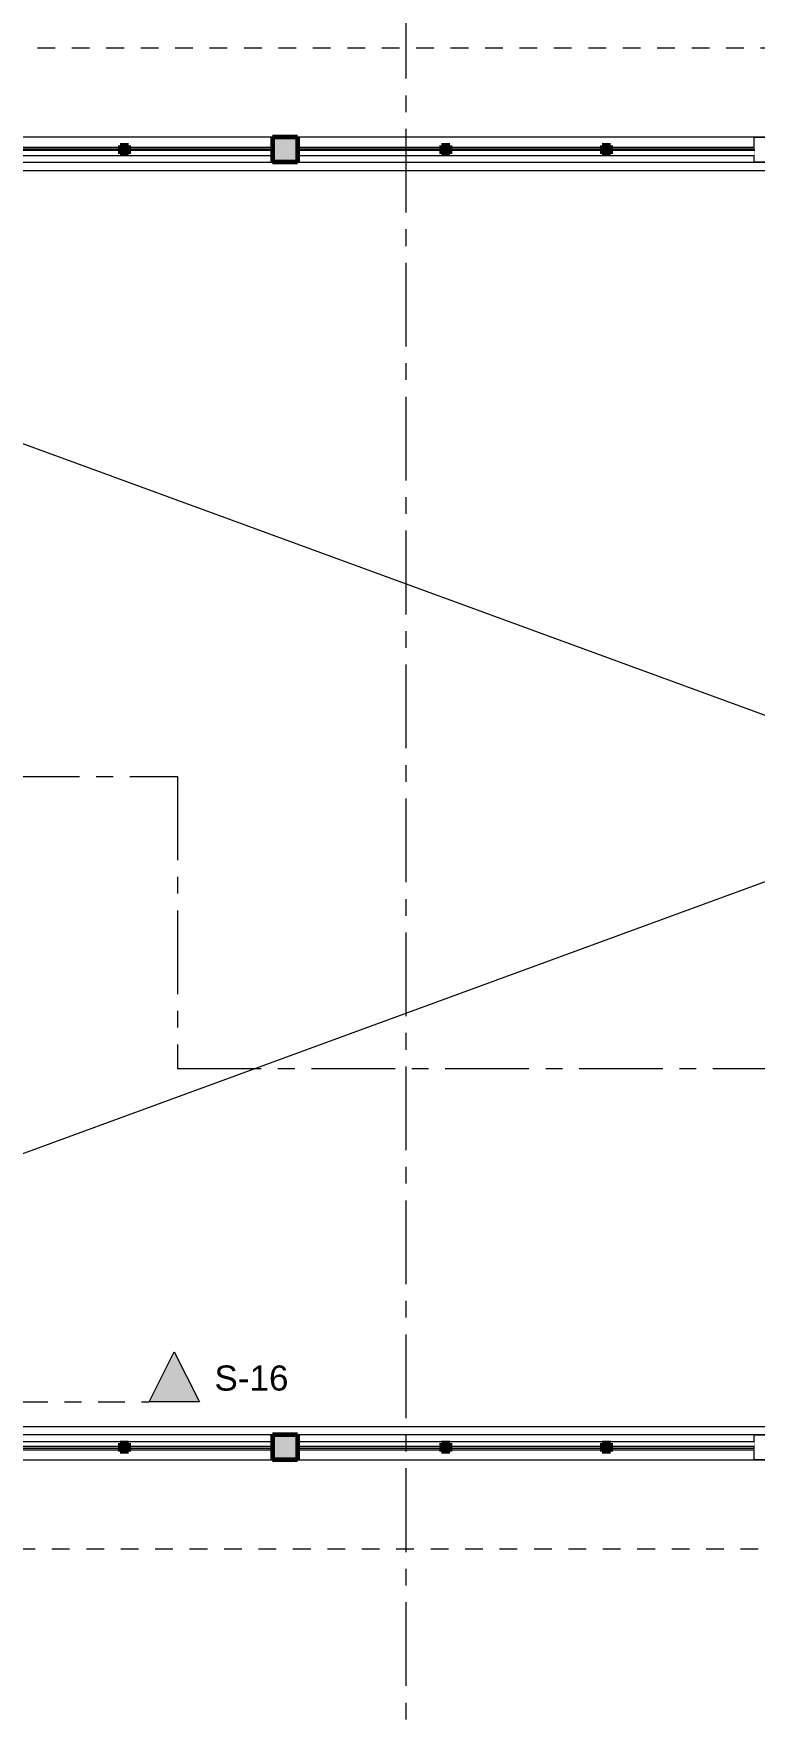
# Model space of a CAD drawing. Header units: inches. Extents: x -38 to 5698, y -33 to 92.
# Drawn here: x 490.59 to 494.9, y 18.05 to 28.12 of the extents above; entities that cross this region are included whole.
import ezdxf

# ---------------------------------------------------------------- set-up
doc = ezdxf.new("R2010")
doc.units = ezdxf.units.IN
doc.header["$MEASUREMENT"] = 0
doc.set_wipeout_variables(frame=1)
for name, pattern in [('ACAD_ISO04W100', [30, 24, -3, 0, -3]), ('Oculto', [0.15875, 0.105833, -0.052917]), ('Punto & Raya', [0.65, 0.5, -0.075, 0, -0.075]), ('Punto & Rayas', [0.335139, 0.15875, -0.088194, 0, -0.088194]), ('Wipeout_Contour', [1, 0, -1])]:
    doc.linetypes.add(name, pattern=pattern)
for name, color, linetype in [('02 _ ARQ _ ALB _ Ejes Generales', 7, 'Continuous'), ('02 _ ARQ _ ZON _ Espacio.3D', 7, 'Continuous'), ('08 _ STR _ EXT _ 07 Losa Aligerada', 7, 'Continuous'), ('Acabado - Muros', 7, 'Continuous'), ('Dibujo 2D - General', 7, 'Continuous'), ('Estructura - 04 MURO', 7, 'Continuous'), ('Marcador - Secciones', 251, 'Continuous')]:
    doc.layers.add(name, color=color, linetype=linetype)
doc.styles.add('Estilo_Generado_3', font='arial.ttf')

msp = doc.modelspace()

# ---------------------------------------------------------------- hatches: boundary and pattern name
at = {"layer": 'Marcador - Secciones', "linetype": 'Continuous', "lineweight": 20}
msp.add_hatch(color=152, dxfattribs=at).paths.add_polyline_path([(491.583, 19.946), (491.433, 20.246), (491.283, 19.946)])

# ---------------------------------------------------------------- linework, layer by layer
at = {"layer": '02 _ ARQ _ ZON _ Espacio.3D', "color": 254, "linetype": 'Continuous', "lineweight": 0, "flags": 128}
msp.add_lwpolyline([(506.57, 19.6), (483.38, 19.6), (483.38, 27.5), (506.57, 27.5)], dxfattribs=at)
at = {"layer": '08 _ STR _ EXT _ 07 Losa Aligerada', "color": 254, "linetype": 'Continuous', "lineweight": 18, "flags": 128}
msp.add_lwpolyline([(506.57, 19.8), (506.57, 27.3), (486.07, 27.3), (486.07, 24.776), (486.07, 24.5), (486.07, 24.5), (486.07, 22.6), (486.071, 22.6), (486.071, 22.35), (486.07, 22.35), (486.07, 19.8)], close=True, dxfattribs=at)
at = {"layer": 'Marcador - Secciones', "color": 251, "linetype": 'Punto & Raya', "lineweight": 13}
for p, q in [((467.167, 23.682), (491.453, 23.682)), ((491.453, 23.682), (491.453, 21.937)), ((491.453, 21.937), (519.207, 21.937))]:
    msp.add_line(p, q, dxfattribs=at)
at = {"layer": 'Marcador - Secciones', "color": 251, "linetype": 'Punto & Rayas', "lineweight": 13}
msp.add_line((485.014, 19.946), (491.283, 19.946), dxfattribs=at)
at = {"layer": 'Marcador - Secciones', "color": 152, "linetype": 'Continuous', "lineweight": 20, "flags": 128}
msp.add_lwpolyline([(491.583, 19.946), (491.283, 19.946), (491.433, 20.246)], close=True, dxfattribs=at)

# ---------------------------------------------------------------- texts
at = {"layer": 'Marcador - Secciones', "color": 152, "lineweight": 20, "insert": (491.673, 20.012), "char_height": 0.15, "attachment_point": 7, "style": 'Estilo_Generado_3'}
msp.add_mtext('\\A1;{\\pql;\\pt0;\\fArial|b0|i0|c0|p34;S-16}', dxfattribs=at)

# ---------------------------------------------------------------- next in the draw order: wipeouts: each hides what was drawn before it
at = {"color": 254, "linetype": 'Wipeout_Contour', "lineweight": 0, "ltscale": 16214.151594}
msp.add_wipeout([(484.73, 27.35), (506.57, 27.35), (506.57, 27.5), (484.73, 27.5)], dxfattribs=at).dxf.layer = 'Estructura - 04 MURO'
at = {"color": 254, "linetype": 'Wipeout_Contour', "lineweight": 0, "ltscale": 16213.9715}
msp.add_wipeout([(484.73, 19.6), (506.57, 19.6), (506.57, 19.75), (484.73, 19.75)], dxfattribs=at).dxf.layer = 'Estructura - 04 MURO'

# ---------------------------------------------------------------- next in the draw order: linework, layer by layer
at = {"layer": 'Acabado - Muros', "color": 7, "linetype": 'Continuous', "lineweight": 60}
for p, q in [((492.17, 27.5), (492.02, 27.5)), ((492.17, 19.6), (492.02, 19.6))]:
    msp.add_line(p, q, dxfattribs=at)
at = {"layer": 'Dibujo 2D - General', "color": 252, "linetype": 'ACAD_ISO04W100', "lineweight": 13}
for p, q in [((506.42, 27.5), (483.53, 27.5)), ((483.53, 27.35), (506.57, 27.35)), ((486.07, 19.8), (506.57, 27.3)), ((506.57, 19.8), (486.07, 27.3)), ((506.57, 19.75), (483.53, 19.75)), ((483.53, 19.6), (506.57, 19.6))]:
    msp.add_line(p, q, dxfattribs=at)
at = {"layer": 'Dibujo 2D - General', "color": 7, "linetype": 'Oculto', "lineweight": 13}
msp.add_lwpolyline([(482.88, 19.069), (506.57, 19.069), (506.57, 28.031), (482.88, 28.031)], close=True, dxfattribs=at)
at = {"layer": 'Dibujo 2D - General', "color": 7, "linetype": 'ACAD_ISO04W100', "lineweight": 13}
for points in [[(492.02, 27.5), (492.17, 27.5), (492.17, 27.35), (492.02, 27.35)], [(494.9, 27.5), (495.05, 27.5), (495.05, 27.35), (494.9, 27.35)], [(492.02, 19.75), (492.17, 19.75), (492.17, 19.6), (492.02, 19.6)], [(494.9, 19.75), (495.05, 19.75), (495.05, 19.6), (494.9, 19.6)]]:
    msp.add_lwpolyline(points, close=True, dxfattribs=at)
at = {"layer": 'Estructura - 04 MURO', "color": 7, "linetype": 'Continuous', "lineweight": 13, "flags": 128}
for points in [[(506.57, 27.5), (484.73, 27.5)], [(484.73, 27.35), (506.57, 27.35)], [(506.57, 19.75), (484.73, 19.75)], [(484.73, 19.6), (506.57, 19.6)]]:
    msp.add_lwpolyline(points, dxfattribs=at)

# ---------------------------------------------------------------- next in the draw order: wipeouts: each hides what was drawn before it
at = {"color": 254, "linetype": 'Wipeout_Contour', "lineweight": 0, "ltscale": 24296.896785}
msp.add_wipeout([(491.135, 27.4), (491.135, 27.39), (492.02, 27.39), (492.02, 27.44), (491.16, 27.44), (491.16, 27.4)], dxfattribs=at).dxf.layer = 'Acabado - Muros'
at = {"color": 254, "linetype": 'Wipeout_Contour', "lineweight": 0, "ltscale": 24314.176392}
msp.add_wipeout([(494.015, 27.4), (494.015, 27.39), (494.9, 27.39), (494.9, 27.44), (494.04, 27.44), (494.04, 27.4)], dxfattribs=at).dxf.layer = 'Acabado - Muros'
at = {"color": 254, "linetype": 'Wipeout_Contour', "lineweight": 0, "ltscale": 32387.989961}
msp.add_wipeout([(491.135, 19.71), (490.175, 19.71), (490.175, 19.7), (490.2, 19.7), (490.2, 19.66), (491.11, 19.66), (491.11, 19.7), (491.135, 19.7)], dxfattribs=at).dxf.layer = 'Acabado - Muros'
at = {"color": 254, "linetype": 'Wipeout_Contour', "lineweight": 0, "ltscale": 24313.914186}
msp.add_wipeout([(494.015, 19.71), (494.015, 19.7), (494.04, 19.7), (494.04, 19.66), (494.9, 19.66), (494.9, 19.71)], dxfattribs=at).dxf.layer = 'Acabado - Muros'

# ---------------------------------------------------------------- next in the draw order: linework, layer by layer
at = {"layer": 'Acabado - Muros', "color": 7, "linetype": 'Continuous', "lineweight": 60}
msp.add_line((492.02, 27.5), (492.02, 27.35), dxfattribs=at)

# ---------------------------------------------------------------- next in the draw order: wipeouts: each hides what was drawn before it
at = {"color": 254, "linetype": 'Wipeout_Contour', "lineweight": 0, "ltscale": 32388.335013}
msp.add_wipeout([(490.175, 27.4), (490.175, 27.39), (491.135, 27.39), (491.135, 27.4), (491.11, 27.4), (491.11, 27.44), (490.2, 27.44), (490.2, 27.4)], dxfattribs=at).dxf.layer = 'Acabado - Muros'
at = {"color": 254, "linetype": 'Wipeout_Contour', "lineweight": 0, "ltscale": 32411.374491}
msp.add_wipeout([(493.055, 27.4), (493.055, 27.39), (494.015, 27.39), (494.015, 27.4), (493.99, 27.4), (493.99, 27.44), (493.08, 27.44), (493.08, 27.4)], dxfattribs=at).dxf.layer = 'Acabado - Muros'
at = {"color": 254, "linetype": 'Wipeout_Contour', "lineweight": 0, "ltscale": 24296.634392}
msp.add_wipeout([(491.135, 19.71), (491.135, 19.7), (491.16, 19.7), (491.16, 19.66), (492.02, 19.66), (492.02, 19.71)], dxfattribs=at).dxf.layer = 'Acabado - Muros'
at = {"color": 254, "linetype": 'Wipeout_Contour', "lineweight": 0, "ltscale": 32411.029684}
msp.add_wipeout([(494.015, 19.71), (493.055, 19.71), (493.055, 19.7), (493.08, 19.7), (493.08, 19.66), (493.99, 19.66), (493.99, 19.7), (494.015, 19.7)], dxfattribs=at).dxf.layer = 'Acabado - Muros'

# ---------------------------------------------------------------- next in the draw order: hatches: boundary and pattern name
at = {"layer": 'Acabado - Muros', "linetype": 'Continuous', "lineweight": 9}
for points in [[(491.11, 27.43), (490.2, 27.43), (490.2, 27.42), (491.11, 27.42)], [(492.02, 27.43), (491.16, 27.43), (491.16, 27.42), (492.02, 27.42)], [(494.9, 27.43), (494.04, 27.43), (494.04, 27.42), (494.9, 27.42)], [(491.11, 19.67), (491.11, 19.68), (490.2, 19.68), (490.2, 19.67)], [(492.02, 19.67), (492.02, 19.68), (491.16, 19.68), (491.16, 19.67)], [(494.9, 19.67), (494.9, 19.68), (494.04, 19.68), (494.04, 19.67)]]:
    msp.add_hatch(color=250, dxfattribs=at).paths.add_polyline_path(points)
at = {"layer": 'Acabado - Muros', "linetype": 'Continuous', "lineweight": 0}
for points in [[(491.16, 27.4), (491.16, 27.45), (491.11, 27.45), (491.11, 27.4)], [(494.04, 27.4), (494.04, 27.45), (493.99, 27.45), (493.99, 27.4)], [(491.16, 19.7), (491.11, 19.7), (491.11, 19.65), (491.16, 19.65)], [(494.04, 19.7), (493.99, 19.7), (493.99, 19.65), (494.04, 19.65)]]:
    msp.add_hatch(color=254, dxfattribs=at).paths.add_polyline_path(points)

# ---------------------------------------------------------------- next in the draw order: linework, layer by layer
at = {"layer": 'Acabado - Muros', "color": 7, "linetype": 'Continuous', "lineweight": 60}
for p, q in [((491.11, 27.45), (491.11, 27.4)), ((491.16, 27.45), (491.11, 27.45)), ((491.16, 27.4), (491.11, 27.4)), ((491.16, 27.45), (491.16, 27.4)), ((493.99, 27.45), (493.99, 27.4)), ((494.04, 27.45), (493.99, 27.45)), ((494.04, 27.4), (493.99, 27.4)), ((494.04, 27.45), (494.04, 27.4)), ((492.02, 19.75), (492.02, 19.6)), ((491.11, 19.7), (491.11, 19.65)), ((491.16, 19.7), (491.11, 19.7)), ((491.16, 19.65), (491.11, 19.65)), ((491.16, 19.7), (491.16, 19.65)), ((493.99, 19.7), (493.99, 19.65)), ((494.04, 19.7), (493.99, 19.7)), ((494.04, 19.65), (493.99, 19.65)), ((494.04, 19.7), (494.04, 19.65))]:
    msp.add_line(p, q, dxfattribs=at)
at = {"layer": 'Acabado - Muros', "color": 251, "linetype": 'Continuous', "lineweight": 13, "flags": 128}
for points in [[(490.2, 27.44), (491.11, 27.44)], [(491.16, 27.44), (492.02, 27.44)], [(494.04, 27.44), (494.9, 27.44)], [(489.29, 27.39), (492.02, 27.39)], [(489.29, 19.71), (492.02, 19.71)], [(490.2, 19.66), (491.11, 19.66)], [(491.16, 19.66), (492.02, 19.66)], [(494.04, 19.66), (494.9, 19.66)]]:
    msp.add_lwpolyline(points, dxfattribs=at)
at = {"layer": 'Acabado - Muros', "color": 7, "linetype": 'Continuous', "lineweight": 13, "flags": 128}
for points in [[(491.11, 27.43), (491.11, 27.42), (490.2, 27.42), (490.2, 27.43)], [(492.02, 27.43), (492.02, 27.42), (491.16, 27.42), (491.16, 27.43)], [(494.9, 27.43), (494.9, 27.42), (494.04, 27.42), (494.04, 27.43)], [(491.11, 19.67), (491.11, 19.68), (490.2, 19.68), (490.2, 19.67)], [(492.02, 19.67), (492.02, 19.68), (491.16, 19.68), (491.16, 19.67)], [(494.9, 19.67), (494.9, 19.68), (494.04, 19.68), (494.04, 19.67)]]:
    msp.add_lwpolyline(points, close=True, dxfattribs=at)

# ---------------------------------------------------------------- next in the draw order: wipeouts: each hides what was drawn before it
at = {"color": 254, "linetype": 'Wipeout_Contour', "lineweight": 0, "ltscale": 24302.889643}
msp.add_wipeout([(492.17, 27.44), (492.17, 27.39), (493.055, 27.39), (493.055, 27.4), (493.03, 27.4), (493.03, 27.44)], dxfattribs=at).dxf.layer = 'Acabado - Muros'
at = {"color": 254, "linetype": 'Wipeout_Contour', "lineweight": 0, "ltscale": 24302.627315}
msp.add_wipeout([(492.17, 19.71), (492.17, 19.66), (493.03, 19.66), (493.03, 19.7), (493.055, 19.7), (493.055, 19.71)], dxfattribs=at).dxf.layer = 'Acabado - Muros'

# ---------------------------------------------------------------- next in the draw order: hatches: boundary and pattern name
at = {"layer": 'Acabado - Muros', "linetype": 'Continuous', "lineweight": 0}
for points in [[(492.17, 27.35), (492.17, 27.5), (492.02, 27.5), (492.02, 27.35)], [(493.08, 27.4), (493.08, 27.45), (493.03, 27.45), (493.03, 27.4)], [(492.17, 19.75), (492.02, 19.75), (492.02, 19.6), (492.17, 19.6)], [(493.08, 19.7), (493.03, 19.7), (493.03, 19.65), (493.08, 19.65)]]:
    msp.add_hatch(color=254, dxfattribs=at).paths.add_polyline_path(points)
at = {"layer": 'Acabado - Muros', "linetype": 'Continuous', "lineweight": 9}
for points in [[(493.03, 27.43), (492.17, 27.43), (492.17, 27.42), (493.03, 27.42)], [(493.99, 27.43), (493.08, 27.43), (493.08, 27.42), (493.99, 27.42)], [(493.03, 19.67), (493.03, 19.68), (492.17, 19.68), (492.17, 19.67)], [(493.99, 19.67), (493.99, 19.68), (493.08, 19.68), (493.08, 19.67)]]:
    msp.add_hatch(color=250, dxfattribs=at).paths.add_polyline_path(points)

# ---------------------------------------------------------------- next in the draw order: linework, layer by layer
at = {"layer": '02 _ ARQ _ ALB _ Ejes Generales', "color": 251, "linetype": 'Punto & Raya', "lineweight": 13}
msp.add_line((492.82, 3.05), (492.82, 44.9), dxfattribs=at)
at = {"layer": 'Acabado - Muros', "color": 7, "linetype": 'Continuous', "lineweight": 60}
for p, q in [((492.17, 27.5), (492.17, 27.35)), ((493.08, 27.45), (493.03, 27.45)), ((493.03, 27.45), (493.03, 27.4)), ((493.08, 27.4), (493.03, 27.4)), ((493.08, 27.45), (493.08, 27.4)), ((492.17, 27.35), (492.02, 27.35)), ((492.17, 19.75), (492.02, 19.75)), ((492.17, 19.75), (492.17, 19.6)), ((493.03, 19.7), (493.03, 19.65)), ((493.08, 19.7), (493.03, 19.7)), ((493.08, 19.65), (493.03, 19.65)), ((493.08, 19.7), (493.08, 19.65))]:
    msp.add_line(p, q, dxfattribs=at)
at = {"layer": 'Acabado - Muros', "color": 251, "linetype": 'Continuous', "lineweight": 13, "flags": 128}
for points in [[(492.17, 27.44), (493.03, 27.44)], [(493.08, 27.44), (493.99, 27.44)], [(492.17, 27.39), (494.9, 27.39)], [(492.17, 19.71), (494.9, 19.71)], [(492.17, 19.66), (493.03, 19.66)], [(493.08, 19.66), (493.99, 19.66)]]:
    msp.add_lwpolyline(points, dxfattribs=at)
at = {"layer": 'Acabado - Muros', "color": 7, "linetype": 'Continuous', "lineweight": 13, "flags": 128}
for points in [[(493.03, 27.43), (493.03, 27.42), (492.17, 27.42), (492.17, 27.43)], [(493.99, 27.43), (493.99, 27.42), (493.08, 27.42), (493.08, 27.43)], [(493.03, 19.67), (493.03, 19.68), (492.17, 19.68), (492.17, 19.67)], [(493.99, 19.67), (493.99, 19.68), (493.08, 19.68), (493.08, 19.67)]]:
    msp.add_lwpolyline(points, close=True, dxfattribs=at)

doc.saveas('drawing.dxf')
